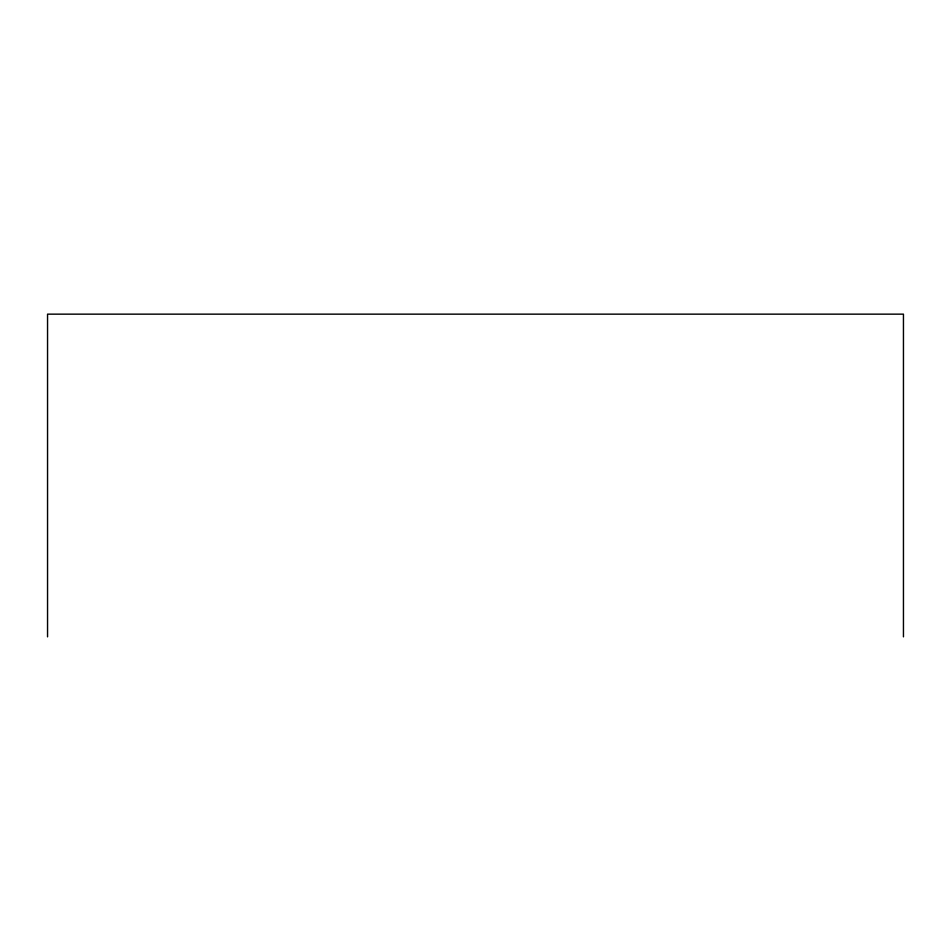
<?xml version="1.0" encoding="UTF-8"?>
<svg xmlns="http://www.w3.org/2000/svg" width="951" height="951" viewBox="0 0 951 951"><rect width="100%" height="100%" fill="white"/><g stroke="black" fill="none" stroke-linecap="round" stroke-linejoin="round"><path stroke-width="1.43" d="M903.45 636.849L903.45 314.151L47.55 314.151L47.55 636.849"/></g></svg>
